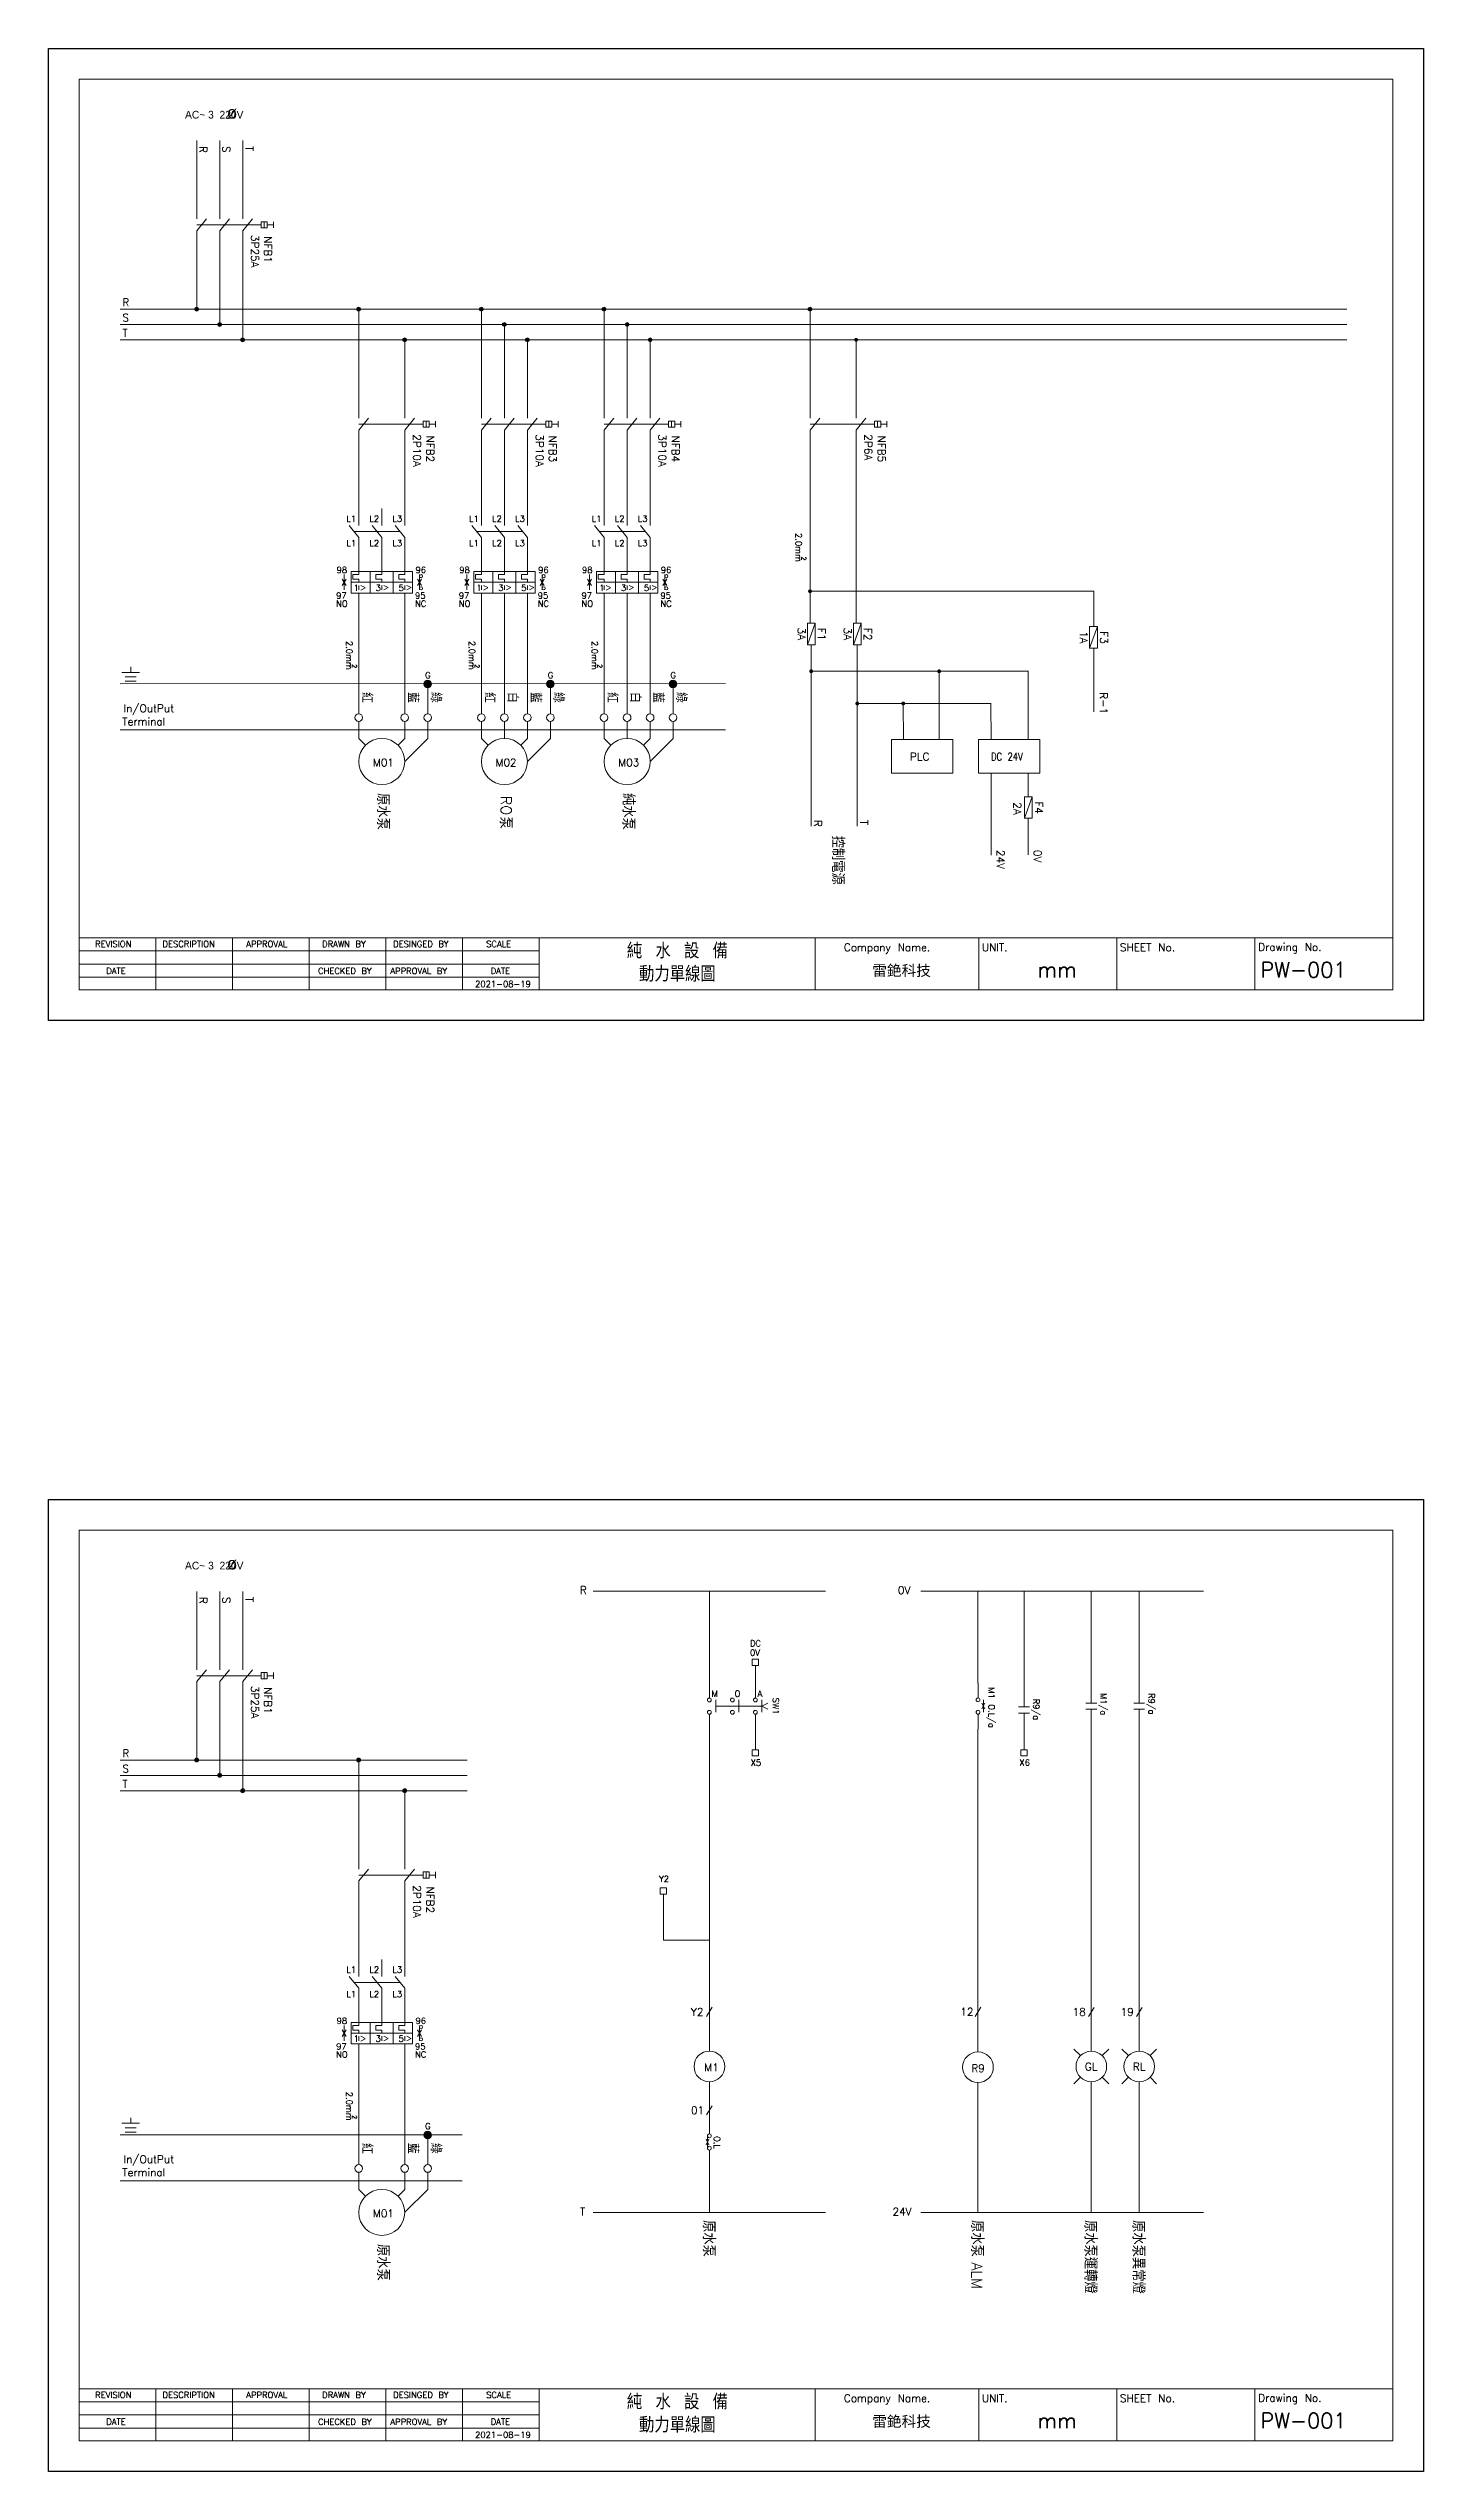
# Model space of a CAD drawing. Header units: millimetres. Extents: x 1497 to 5358, y 966 to 1803.
# Drawn here: x 1497 to 1794, y 966 to 1490 of the extents above; entities that cross this region are included whole.
import ezdxf

# ---------------------------------------------------------------- set-up
doc = ezdxf.new("R2010")
doc.units = ezdxf.units.MM
doc.styles.add('A', font='')
doc.styles.add('rcs', font='txt.shx')
doc.styles.add('ting', font='monotxt.shx', dxfattribs={"height": 800, "bigfont": 'chineset.shx'})
doc.styles.add('型式1', font='')
doc.styles.get('A').set_extended_font_data('全真中圓體')
doc.styles.get('型式1').set_extended_font_data('MingLiU')

msp = doc.modelspace()

# ---------------------------------------------------------------- hatches: boundary and pattern name
at = {"lineweight": 0}
h = msp.add_hatch(color=256, dxfattribs=at)
edge = h.paths.add_edge_path()
edge.add_arc((1529.31, 1433.48), 0.422, 0, 360)
h = msp.add_hatch(color=256, dxfattribs=at)
edge = h.paths.add_edge_path()
edge.add_arc((1534.28, 1430.17), 0.422, 0, 360)
h = msp.add_hatch(color=256, dxfattribs=at)
edge = h.paths.add_edge_path()
edge.add_arc((1564.31, 1433.48), 0.422, 0, 360)
h = msp.add_hatch(color=256, dxfattribs=at)
edge = h.paths.add_edge_path()
edge.add_arc((1590.81, 1433.48), 0.422, 0, 360)
h = msp.add_hatch(color=256, dxfattribs=at)
edge = h.paths.add_edge_path()
edge.add_arc((1590.81, 1433.48), 0.422, 0, 360)
h = msp.add_hatch(color=256, dxfattribs=at)
edge = h.paths.add_edge_path()
edge.add_arc((1595.78, 1430.17), 0.422, 0, 360)
h = msp.add_hatch(color=256, dxfattribs=at)
edge = h.paths.add_edge_path()
edge.add_arc((1617.31, 1433.48), 0.422, 0, 360)
h = msp.add_hatch(color=256, dxfattribs=at)
edge = h.paths.add_edge_path()
edge.add_arc((1622.28, 1430.17), 0.422, 0, 360)
h = msp.add_hatch(color=256, dxfattribs=at)
edge = h.paths.add_edge_path()
edge.add_arc((1661.8, 1433.48), 0.422, 0, 360)
h = msp.add_hatch(color=256, dxfattribs=at)
edge = h.paths.add_edge_path()
edge.add_arc((1539.25, 1426.86), 0.422, 0, 360)
h = msp.add_hatch(color=256, dxfattribs=at)
edge = h.paths.add_edge_path()
edge.add_arc((1574.25, 1426.86), 0.422, 0, 360)
h = msp.add_hatch(color=256, dxfattribs=at)
edge = h.paths.add_edge_path()
edge.add_arc((1600.75, 1426.86), 0.422, 0, 360)
h = msp.add_hatch(color=256, dxfattribs=at)
edge = h.paths.add_edge_path()
edge.add_arc((1627.25, 1426.86), 0.422, 0, 360)
h = msp.add_hatch(color=256, dxfattribs=at)
edge = h.paths.add_edge_path()
edge.add_arc((1671.74, 1426.86), 0.422, 0, 360)
h = msp.add_hatch(color=256, dxfattribs=at)
edge = h.paths.add_edge_path()
edge.add_arc((1661.78, 1372.54), 0.422, 0, 360)
h = msp.add_hatch(color=256, dxfattribs=at)
edge = h.paths.add_edge_path()
edge.add_arc((1662.05, 1355.26), 0.422, 0, 360)
h = msp.add_hatch(color=256, dxfattribs=at)
edge = h.paths.add_edge_path()
edge.add_arc((1689.68, 1355.26), 0.422, 0, 360)
h = msp.add_hatch(color=256, dxfattribs=at)
edge = h.paths.add_edge_path()
edge.add_arc((1579.22, 1352.52), 0.828, 0, 360)
h = msp.add_hatch(color=256, dxfattribs=at)
edge = h.paths.add_edge_path()
edge.add_arc((1605.72, 1352.52), 0.828, 0, 360)
h = msp.add_hatch(color=256, dxfattribs=at)
edge = h.paths.add_edge_path()
edge.add_arc((1632.21, 1352.52), 0.828, 0, 360)
h = msp.add_hatch(color=256, dxfattribs=at)
edge = h.paths.add_edge_path()
edge.add_arc((1671.99, 1348.31), 0.422, 0, 360)
h = msp.add_hatch(color=256, dxfattribs=at)
edge = h.paths.add_edge_path()
edge.add_arc((1681.92, 1348.31), 0.422, 0, 360)
h = msp.add_hatch(color=256, dxfattribs=at)
edge = h.paths.add_edge_path()
edge.add_arc((1529.31, 1120.08), 0.422, 0, 360)
h = msp.add_hatch(color=256, dxfattribs=at)
edge = h.paths.add_edge_path()
edge.add_arc((1564.31, 1120.08), 0.422, 0, 360)
h = msp.add_hatch(color=256, dxfattribs=at)
edge = h.paths.add_edge_path()
edge.add_arc((1534.28, 1116.77), 0.422, 0, 360)
h = msp.add_hatch(color=256, dxfattribs=at)
edge = h.paths.add_edge_path()
edge.add_arc((1539.25, 1113.45), 0.422, 0, 360)
h = msp.add_hatch(color=256, dxfattribs=at)
edge = h.paths.add_edge_path()
edge.add_arc((1574.25, 1113.45), 0.422, 0, 360)
h = msp.add_hatch(color=256, dxfattribs=at)
edge = h.paths.add_edge_path()
edge.add_arc((1579.22, 1039.11), 0.828, 0, 360)

# ---------------------------------------------------------------- linework, layer by layer
for p, q in [((1503.92, 1483.17), (1787.67, 1483.17)), ((1503.92, 1286.42), (1503.92, 1483.17)), ((1787.67, 1483.17), (1787.67, 1286.42)), ((1529.31, 1469.92), (1529.31, 1456.67)), ((1534.28, 1469.92), (1534.28, 1456.67)), ((1539.25, 1469.92), (1539.25, 1456.67)), ((1529.31, 1456.67), (1529.31, 1452.98)), ((1534.28, 1456.67), (1534.28, 1452.98)), ((1539.25, 1456.67), (1539.25, 1452.98)), ((1529.31, 1450.42), (1531.41, 1452.98)), ((1529.31, 1451.7), (1543.22, 1451.7)), ((1529.31, 1450.42), (1529.31, 1446.73)), ((1534.28, 1450.42), (1536.37, 1452.98)), ((1534.28, 1450.42), (1534.28, 1446.73)), ((1539.25, 1450.42), (1541.34, 1452.98)), ((1539.25, 1450.42), (1539.25, 1446.73)), ((1544.55, 1452.36), (1543.22, 1452.36)), ((1543.22, 1452.36), (1543.22, 1451.04)), ((1543.22, 1451.04), (1544.55, 1451.04)), ((1543.88, 1452.36), (1543.88, 1451.04)), ((1544.55, 1452.36), (1544.55, 1451.04)), ((1545.87, 1451.7), (1544.55, 1451.7)), ((1545.87, 1452.36), (1545.87, 1451.04)), ((1529.31, 1446.73), (1529.31, 1433.48)), ((1534.28, 1446.73), (1534.28, 1430.17)), ((1539.25, 1446.73), (1539.25, 1426.86)), ((1777.75, 1433.48), (1512.76, 1433.48)), ((1777.75, 1430.17), (1512.76, 1430.17)), ((1564.31, 1433.48), (1564.31, 1413.61)), ((1590.81, 1433.48), (1590.81, 1413.61)), ((1595.78, 1430.17), (1595.78, 1413.61)), ((1617.31, 1433.48), (1617.31, 1413.61)), ((1622.28, 1430.17), (1622.28, 1413.61)), ((1661.8, 1433.48), (1661.8, 1413.61)), ((1777.75, 1426.86), (1512.76, 1426.86)), ((1574.25, 1426.86), (1574.25, 1413.61)), ((1600.75, 1426.86), (1600.75, 1413.61)), ((1627.25, 1426.86), (1627.25, 1413.61)), ((1671.74, 1426.86), (1671.74, 1409.98)), ((1564.31, 1413.61), (1564.31, 1409.92)), ((1574.25, 1413.61), (1574.25, 1409.92)), ((1590.81, 1413.61), (1590.81, 1409.92)), ((1595.78, 1413.61), (1595.78, 1409.92)), ((1600.75, 1413.61), (1600.75, 1409.92)), ((1617.31, 1413.61), (1617.31, 1409.92)), ((1622.28, 1413.61), (1622.28, 1409.92)), ((1627.25, 1413.61), (1627.25, 1409.92)), ((1661.8, 1413.61), (1661.8, 1409.92)), ((1671.74, 1413.61), (1671.74, 1409.92)), ((1564.31, 1407.36), (1566.41, 1409.92)), ((1564.31, 1408.64), (1578.22, 1408.64)), ((1574.25, 1407.36), (1576.34, 1409.92)), ((1579.55, 1409.3), (1578.22, 1409.3)), ((1578.22, 1409.3), (1578.22, 1407.98)), ((1578.22, 1407.98), (1579.55, 1407.98)), ((1578.89, 1409.3), (1578.89, 1407.98)), ((1579.55, 1409.3), (1579.55, 1407.98)), ((1580.87, 1408.64), (1579.55, 1408.64)), ((1580.87, 1409.3), (1580.87, 1407.98)), ((1590.81, 1407.36), (1592.91, 1409.92)), ((1590.81, 1408.64), (1604.72, 1408.64)), ((1595.78, 1407.36), (1597.87, 1409.92)), ((1600.75, 1407.36), (1602.84, 1409.92)), ((1606.05, 1409.3), (1604.72, 1409.3)), ((1604.72, 1409.3), (1604.72, 1407.98)), ((1604.72, 1407.98), (1606.05, 1407.98)), ((1605.38, 1409.3), (1605.38, 1407.98)), ((1606.05, 1409.3), (1606.05, 1407.98)), ((1607.37, 1408.64), (1606.05, 1408.64)), ((1607.37, 1409.3), (1607.37, 1407.98)), ((1617.31, 1407.36), (1619.4, 1409.92)), ((1617.31, 1408.64), (1631.22, 1408.64)), ((1622.28, 1407.36), (1624.37, 1409.92)), ((1627.25, 1407.36), (1629.34, 1409.92)), ((1632.55, 1409.3), (1631.22, 1409.3)), ((1631.22, 1409.3), (1631.22, 1407.98)), ((1631.22, 1407.98), (1632.55, 1407.98)), ((1631.88, 1409.3), (1631.88, 1407.98)), ((1632.55, 1409.3), (1632.55, 1407.98)), ((1633.87, 1408.64), (1632.55, 1408.64)), ((1633.87, 1409.3), (1633.87, 1407.98)), ((1661.8, 1407.36), (1663.9, 1409.92)), ((1661.8, 1408.64), (1675.71, 1408.64)), ((1671.74, 1407.36), (1673.83, 1409.92)), ((1677.04, 1409.3), (1675.71, 1409.3)), ((1675.71, 1409.3), (1675.71, 1407.98)), ((1675.71, 1407.98), (1677.04, 1407.98)), ((1676.38, 1409.3), (1676.38, 1407.98)), ((1677.04, 1409.3), (1677.04, 1407.98)), ((1678.36, 1408.64), (1677.04, 1408.64)), ((1678.36, 1409.3), (1678.36, 1407.98)), ((1564.31, 1407.36), (1564.31, 1403.67)), ((1564.31, 1403.67), (1564.31, 1390.42)), ((1574.25, 1407.36), (1574.25, 1403.67)), ((1574.25, 1403.67), (1574.25, 1390.42)), ((1590.81, 1407.36), (1590.81, 1403.67)), ((1590.81, 1403.67), (1590.81, 1390.42)), ((1595.78, 1407.36), (1595.78, 1403.67)), ((1595.78, 1390.42), (1595.78, 1403.67)), ((1600.75, 1407.36), (1600.75, 1403.67)), ((1600.75, 1403.67), (1600.75, 1390.42)), ((1617.31, 1407.36), (1617.31, 1403.67)), ((1617.31, 1403.67), (1617.31, 1390.42)), ((1622.28, 1407.36), (1622.28, 1403.67)), ((1622.28, 1390.42), (1622.28, 1403.67)), ((1627.25, 1407.36), (1627.25, 1403.67)), ((1627.25, 1403.67), (1627.25, 1390.42)), ((1661.8, 1407.36), (1661.8, 1386.06)), ((1671.74, 1407.36), (1671.74, 1403.67)), ((1671.74, 1404.4), (1671.74, 1386.05)), ((1564.31, 1390.42), (1564.31, 1386.74)), ((1569.28, 1390.42), (1569.28, 1386.74)), ((1574.25, 1390.42), (1574.25, 1386.74)), ((1590.81, 1390.42), (1590.81, 1386.74)), ((1595.78, 1390.42), (1595.78, 1386.74)), ((1600.75, 1390.42), (1600.75, 1386.74)), ((1617.31, 1390.42), (1617.31, 1386.74)), ((1622.28, 1390.42), (1622.28, 1386.74)), ((1627.25, 1390.42), (1627.25, 1386.74)), ((1564.31, 1384.17), (1562.22, 1386.74)), ((1563.26, 1385.46), (1573.2, 1385.46)), ((1564.31, 1384.17), (1564.31, 1380.49)), ((1569.28, 1384.17), (1567.18, 1386.74)), ((1569.28, 1384.17), (1569.28, 1380.49)), ((1574.25, 1384.17), (1572.15, 1386.74)), ((1574.25, 1384.17), (1574.25, 1380.49)), ((1590.81, 1384.17), (1588.71, 1386.74)), ((1589.76, 1385.46), (1599.7, 1385.46)), ((1590.81, 1384.17), (1590.81, 1380.49)), ((1595.78, 1384.17), (1593.68, 1386.74)), ((1595.78, 1384.17), (1595.78, 1380.49)), ((1600.75, 1384.17), (1598.65, 1386.74)), ((1600.75, 1384.17), (1600.75, 1380.49)), ((1617.31, 1384.17), (1615.21, 1386.74)), ((1616.26, 1385.46), (1626.2, 1385.46)), ((1617.31, 1384.17), (1617.31, 1380.49)), ((1622.28, 1384.17), (1620.18, 1386.74)), ((1622.28, 1384.17), (1622.28, 1380.49)), ((1627.25, 1384.17), (1625.15, 1386.74)), ((1627.25, 1384.17), (1627.25, 1380.49)), ((1661.8, 1365.6), (1661.8, 1386.06)), ((1661.8, 1371.69), (1661.8, 1382.92)), ((1671.74, 1382.92), (1671.74, 1386.05)), ((1671.74, 1365.62), (1671.74, 1384.5)), ((1671.74, 1371.28), (1671.74, 1382.92)), ((1569.28, 1376.8), (1562.66, 1376.8)), ((1562.66, 1376.8), (1562.66, 1372.16)), ((1564.31, 1380.49), (1564.31, 1376.8)), ((1564.31, 1376.8), (1564.31, 1376.14)), ((1566.8, 1376.8), (1566.8, 1372.16)), ((1569.28, 1380.49), (1569.28, 1376.8)), ((1572.59, 1376.8), (1569.28, 1376.8)), ((1569.28, 1376.8), (1569.28, 1376.14)), ((1571.76, 1376.8), (1571.76, 1372.16)), ((1572.59, 1376.8), (1575.9, 1376.8)), ((1574.25, 1380.49), (1574.25, 1376.8)), ((1574.25, 1376.8), (1574.25, 1376.14)), ((1575.9, 1376.8), (1575.9, 1372.16)), ((1595.78, 1376.8), (1589.15, 1376.8)), ((1589.15, 1376.8), (1589.15, 1372.16)), ((1590.81, 1380.49), (1590.81, 1376.8)), ((1590.81, 1376.8), (1590.81, 1376.14)), ((1593.29, 1376.8), (1593.29, 1372.16)), ((1595.78, 1380.49), (1595.78, 1376.8)), ((1599.09, 1376.8), (1595.78, 1376.8)), ((1595.78, 1376.8), (1595.78, 1376.14)), ((1598.26, 1376.8), (1598.26, 1372.16)), ((1599.09, 1376.8), (1602.4, 1376.8)), ((1600.75, 1380.49), (1600.75, 1376.8)), ((1600.75, 1376.8), (1600.75, 1376.14)), ((1602.4, 1376.8), (1602.4, 1372.16)), ((1622.28, 1376.8), (1615.65, 1376.8)), ((1615.65, 1376.8), (1615.65, 1372.16)), ((1617.31, 1380.49), (1617.31, 1376.8)), ((1617.31, 1376.8), (1617.31, 1376.14)), ((1619.79, 1376.8), (1619.79, 1372.16)), ((1622.28, 1380.49), (1622.28, 1376.8)), ((1625.59, 1376.8), (1622.28, 1376.8)), ((1622.28, 1376.8), (1622.28, 1376.14)), ((1624.76, 1376.8), (1624.76, 1372.16)), ((1625.59, 1376.8), (1628.9, 1376.8)), ((1627.25, 1380.49), (1627.25, 1376.8)), ((1627.25, 1376.8), (1627.25, 1376.14)), ((1628.9, 1376.8), (1628.9, 1372.16)), ((1561.56, 1375.19), (1560.7, 1373.78)), ((1560.7, 1375.19), (1561.56, 1373.78)), ((1561.13, 1372.83), (1561.13, 1376.14)), ((1575.9, 1374.48), (1562.66, 1374.48)), ((1569.28, 1372.16), (1562.66, 1372.16)), ((1564.31, 1376.14), (1563.05, 1376.14)), ((1563.05, 1376.14), (1563.05, 1375.14)), ((1563.05, 1375.14), (1564.31, 1375.14)), ((1564.31, 1375.14), (1564.31, 1374.48)), ((1564.31, 1373.82), (1564.31, 1372.83)), ((1564.31, 1372.16), (1564.31, 1368.48)), ((1565.72, 1373.32), (1564.77, 1373.82)), ((1565.72, 1373.28), (1564.77, 1372.79)), ((1569.28, 1376.14), (1568.02, 1376.14)), ((1568.02, 1376.14), (1568.02, 1375.14)), ((1568.02, 1375.14), (1569.28, 1375.14)), ((1569.28, 1375.14), (1569.28, 1374.48)), ((1569.28, 1373.82), (1569.28, 1372.83)), ((1572.59, 1372.16), (1569.28, 1372.16)), ((1570.68, 1373.32), (1569.73, 1373.82)), ((1570.68, 1373.32), (1569.73, 1372.83)), ((1572.59, 1372.16), (1575.9, 1372.16)), ((1574.25, 1376.14), (1572.99, 1376.14)), ((1572.99, 1376.14), (1572.99, 1375.14)), ((1572.99, 1375.14), (1574.25, 1375.14)), ((1574.25, 1375.14), (1574.25, 1374.48)), ((1574.25, 1373.82), (1574.25, 1372.83)), ((1574.25, 1372.16), (1574.25, 1368.48)), ((1575.65, 1373.32), (1574.7, 1373.82)), ((1575.65, 1373.32), (1574.7, 1372.83)), ((1577.86, 1375.19), (1577, 1373.78)), ((1577, 1375.19), (1577.86, 1373.78)), ((1577.43, 1372.83), (1577.43, 1376.14)), ((1588.06, 1375.19), (1587.2, 1373.78)), ((1587.2, 1375.19), (1588.06, 1373.78)), ((1587.63, 1372.83), (1587.63, 1376.14)), ((1602.4, 1374.48), (1589.15, 1374.48)), ((1595.78, 1372.16), (1589.15, 1372.16)), ((1590.81, 1376.14), (1589.55, 1376.14)), ((1589.55, 1376.14), (1589.55, 1375.14)), ((1589.55, 1375.14), (1590.81, 1375.14)), ((1590.81, 1375.14), (1590.81, 1374.48)), ((1590.81, 1373.82), (1590.81, 1372.83)), ((1590.81, 1372.16), (1590.81, 1368.48)), ((1592.21, 1373.32), (1591.26, 1373.82)), ((1592.21, 1373.28), (1591.26, 1372.79)), ((1595.78, 1376.14), (1594.52, 1376.14)), ((1594.52, 1376.14), (1594.52, 1375.14)), ((1594.52, 1375.14), (1595.78, 1375.14)), ((1595.78, 1375.14), (1595.78, 1374.48)), ((1595.78, 1373.82), (1595.78, 1372.83)), ((1599.09, 1372.16), (1595.78, 1372.16)), ((1595.78, 1372.16), (1595.78, 1368.48)), ((1597.18, 1373.32), (1596.23, 1373.82)), ((1597.18, 1373.32), (1596.23, 1372.83)), ((1599.09, 1372.16), (1602.4, 1372.16)), ((1600.75, 1376.14), (1599.49, 1376.14)), ((1599.49, 1376.14), (1599.49, 1375.14)), ((1599.49, 1375.14), (1600.75, 1375.14)), ((1600.75, 1375.14), (1600.75, 1374.48)), ((1600.75, 1373.82), (1600.75, 1372.83)), ((1600.75, 1372.16), (1600.75, 1368.48)), ((1602.15, 1373.32), (1601.2, 1373.82)), ((1602.15, 1373.32), (1601.2, 1372.83)), ((1604.36, 1375.19), (1603.49, 1373.78)), ((1603.49, 1375.19), (1604.36, 1373.78)), ((1603.93, 1372.83), (1603.93, 1376.14)), ((1614.56, 1375.19), (1613.7, 1373.78)), ((1613.7, 1375.19), (1614.56, 1373.78)), ((1614.13, 1372.83), (1614.13, 1376.14)), ((1628.9, 1374.48), (1615.65, 1374.48)), ((1622.28, 1372.16), (1615.65, 1372.16)), ((1617.31, 1376.14), (1616.05, 1376.14)), ((1616.05, 1376.14), (1616.05, 1375.14)), ((1616.05, 1375.14), (1617.31, 1375.14)), ((1617.31, 1375.14), (1617.31, 1374.48)), ((1617.31, 1373.82), (1617.31, 1372.83)), ((1617.31, 1372.16), (1617.31, 1368.48)), ((1618.71, 1373.32), (1617.76, 1373.82)), ((1618.71, 1373.28), (1617.76, 1372.79)), ((1622.28, 1376.14), (1621.02, 1376.14)), ((1621.02, 1376.14), (1621.02, 1375.14)), ((1621.02, 1375.14), (1622.28, 1375.14)), ((1622.28, 1375.14), (1622.28, 1374.48)), ((1622.28, 1373.82), (1622.28, 1372.83)), ((1625.59, 1372.16), (1622.28, 1372.16)), ((1622.28, 1372.16), (1622.28, 1368.48)), ((1623.68, 1373.32), (1622.73, 1373.82)), ((1623.68, 1373.32), (1622.73, 1372.83)), ((1625.59, 1372.16), (1628.9, 1372.16)), ((1627.25, 1376.14), (1625.99, 1376.14)), ((1625.99, 1376.14), (1625.99, 1375.14)), ((1625.99, 1375.14), (1627.25, 1375.14)), ((1627.25, 1375.14), (1627.25, 1374.48)), ((1627.25, 1373.82), (1627.25, 1372.83)), ((1627.25, 1372.16), (1627.25, 1368.48)), ((1628.65, 1373.32), (1627.7, 1373.82)), ((1628.65, 1373.32), (1627.7, 1372.83)), ((1630.86, 1375.19), (1629.99, 1373.78)), ((1629.99, 1375.19), (1630.86, 1373.78)), ((1630.43, 1372.83), (1630.43, 1376.14)), ((1723.08, 1372.54), (1661.8, 1372.54)), ((1723.08, 1372.54), (1723.08, 1364.9)), ((1564.31, 1368.48), (1564.31, 1346.08)), ((1574.25, 1368.48), (1574.25, 1346.08)), ((1590.81, 1368.48), (1590.81, 1346.08)), ((1595.78, 1346.08), (1595.78, 1368.48)), ((1600.75, 1368.48), (1600.75, 1346.08)), ((1617.31, 1368.48), (1617.31, 1346.08)), ((1622.28, 1346.08), (1622.28, 1368.48)), ((1627.25, 1368.48), (1627.25, 1346.08)), ((1661.22, 1365.64), (1662.88, 1365.64)), ((1661.22, 1365.64), (1661.22, 1361)), ((1662.88, 1365.64), (1661.22, 1361)), ((1661.22, 1361), (1662.88, 1361)), ((1662.05, 1361.01), (1662.05, 1351.37)), ((1662.88, 1365.64), (1662.88, 1361)), ((1671.16, 1365.64), (1672.82, 1365.64)), ((1671.16, 1365.64), (1671.16, 1361)), ((1672.82, 1365.64), (1671.16, 1361)), ((1671.16, 1361), (1672.82, 1361)), ((1671.99, 1360.94), (1671.99, 1351.37)), ((1672.82, 1365.64), (1672.82, 1361)), ((1722.18, 1364.9), (1723.84, 1364.9)), ((1722.18, 1364.9), (1722.18, 1360.26)), ((1723.84, 1364.9), (1722.18, 1360.26)), ((1723.84, 1364.9), (1723.84, 1360.26)), ((1515.06, 1355.01), (1515.06, 1356.19)), ((1722.18, 1360.26), (1723.84, 1360.26)), ((1723.08, 1360.22), (1723.08, 1346.47)), ((1643.56, 1352.59), (1512.76, 1352.52)), ((1516.99, 1355.01), (1513.13, 1355.01)), ((1516.24, 1354.06), (1513.88, 1354.06)), ((1516.24, 1353.11), (1513.88, 1353.11)), ((1574.25, 1346.08), (1574.25, 1352.52)), ((1579.22, 1346.08), (1579.22, 1352.52)), ((1600.75, 1346.08), (1600.75, 1352.52)), ((1605.72, 1346.08), (1605.72, 1352.52)), ((1627.25, 1346.08), (1627.25, 1352.52)), ((1632.21, 1346.08), (1632.21, 1352.52)), ((1662.05, 1355.26), (1708.94, 1355.26)), ((1662.05, 1351.37), (1662.05, 1321.83)), ((1671.99, 1351.37), (1671.99, 1321.83)), ((1689.64, 1355.31), (1689.64, 1340.54)), ((1708.92, 1355.31), (1708.92, 1340.54)), ((1671.99, 1348.29), (1700.88, 1348.3)), ((1681.9, 1348.3), (1681.94, 1340.5)), ((1700.87, 1348.3), (1700.9, 1340.5)), ((1643.56, 1342.58), (1512.76, 1342.58)), ((1564.31, 1344.43), (1564.31, 1340.74)), ((1564.31, 1340.74), (1565.77, 1339.29)), ((1574.25, 1340.74), (1572.79, 1339.29)), ((1574.25, 1344.43), (1574.25, 1340.74)), ((1579.22, 1340.74), (1574.25, 1335.78)), ((1579.22, 1344.43), (1579.22, 1340.74)), ((1590.81, 1344.43), (1590.81, 1340.74)), ((1590.81, 1340.74), (1592.27, 1339.29)), ((1595.78, 1344.43), (1595.78, 1340.74)), ((1600.75, 1340.74), (1599.29, 1339.29)), ((1600.75, 1344.43), (1600.75, 1340.74)), ((1605.72, 1340.74), (1600.75, 1335.78)), ((1605.72, 1344.43), (1605.72, 1340.74)), ((1617.31, 1344.43), (1617.31, 1340.74)), ((1617.31, 1340.74), (1618.77, 1339.29)), ((1622.28, 1344.43), (1622.28, 1340.74)), ((1627.25, 1340.74), (1625.79, 1339.29)), ((1627.25, 1344.43), (1627.25, 1340.74)), ((1632.21, 1340.74), (1627.25, 1335.78)), ((1632.21, 1344.43), (1632.21, 1340.74)), ((1679.37, 1340.54), (1692.62, 1340.54)), ((1679.37, 1340.54), (1679.37, 1333.25)), ((1692.62, 1340.54), (1692.62, 1333.25)), ((1698.19, 1340.54), (1711.44, 1340.54)), ((1698.19, 1340.54), (1698.19, 1333.25)), ((1711.44, 1340.54), (1711.44, 1333.25)), ((1679.37, 1333.25), (1692.62, 1333.25)), ((1698.19, 1333.25), (1711.44, 1333.25)), ((1700.91, 1333.13), (1700.91, 1319.83)), ((1708.92, 1333.27), (1708.92, 1328.15)), ((1708.09, 1328.15), (1709.75, 1328.15)), ((1708.09, 1328.15), (1708.09, 1323.51)), ((1709.75, 1328.15), (1708.09, 1323.51)), ((1709.75, 1328.15), (1709.75, 1323.51)), ((1700.91, 1319.83), (1700.91, 1315.56)), ((1708.09, 1323.51), (1709.75, 1323.51)), ((1708.92, 1323.51), (1708.92, 1319.83)), ((1708.92, 1319.83), (1708.92, 1315.59)), ((1503.92, 1297.68), (1787.67, 1297.68)), ((1503.92, 1294.85), (1603.29, 1294.85)), ((1520.48, 1286.42), (1520.48, 1297.68)), ((1537.04, 1286.36), (1537.04, 1297.62)), ((1553.6, 1286.36), (1553.6, 1297.62)), ((1570.16, 1286.36), (1570.16, 1297.62)), ((1586.73, 1286.36), (1586.73, 1297.62)), ((1603.29, 1286.42), (1603.29, 1297.62)), ((1662.91, 1286.42), (1662.91, 1297.62)), ((1698.24, 1286.42), (1698.24, 1297.62)), ((1728.05, 1286.42), (1728.05, 1297.62)), ((1757.86, 1286.42), (1757.86, 1297.62)), ((1503.92, 1292.02), (1603.29, 1292.02)), ((1503.92, 1289.19), (1603.29, 1289.19)), ((1787.67, 1286.42), (1503.92, 1286.42)), ((1503.92, 1169.76), (1787.67, 1169.76)), ((1503.92, 973.01), (1503.92, 1169.76)), ((1787.67, 1169.76), (1787.67, 973.01)), ((1529.31, 1156.51), (1529.31, 1143.26)), ((1534.28, 1156.51), (1534.28, 1143.26)), ((1539.25, 1156.51), (1539.25, 1143.26)), ((1614.94, 1156.57), (1665.14, 1156.57)), ((1640.04, 1156.57), (1640.04, 1135.37)), ((1685.72, 1156.57), (1746.75, 1156.57)), ((1698.06, 1156.57, 0), (1698.06, 1136.7, 0)), ((1708, 1156.57), (1708, 1131.54, 0)), ((1722.54, 1156.57, 0), (1722.54, 1136.7, 0)), ((1732.9, 1156.57, 0), (1732.9, 1136.7, 0)), ((1529.31, 1143.26), (1529.31, 1139.58)), ((1534.28, 1143.26), (1534.28, 1139.58)), ((1539.25, 1143.26), (1539.25, 1139.58)), ((1649.32, 1141.84), (1650.64, 1141.84)), ((1649.32, 1140.51), (1649.32, 1141.84)), ((1650.64, 1141.84), (1650.64, 1140.51)), ((1529.31, 1137.01), (1531.41, 1139.58)), ((1529.31, 1138.29), (1543.22, 1138.29)), ((1529.31, 1137.01), (1529.31, 1133.33)), ((1534.28, 1137.01), (1536.37, 1139.58)), ((1534.28, 1137.01), (1534.28, 1133.33)), ((1539.25, 1137.01), (1541.34, 1139.58)), ((1539.25, 1137.01), (1539.25, 1133.33)), ((1544.55, 1138.96), (1543.22, 1138.96)), ((1543.22, 1138.96), (1543.22, 1137.63)), ((1543.22, 1137.63), (1544.55, 1137.63)), ((1543.88, 1138.96), (1543.88, 1137.63)), ((1544.55, 1138.96), (1544.55, 1137.63)), ((1545.87, 1138.29), (1544.55, 1138.29)), ((1545.87, 1138.96), (1545.87, 1137.63)), ((1640.04, 1136.7), (1640.04, 1133.48)), ((1650.64, 1140.51), (1649.32, 1140.51)), ((1649.98, 1140.51), (1649.98, 1133.48)), ((1698.07, 1136.7, 0), (1698.07, 1133.48, 0)), ((1722.54, 1136.7, 0), (1722.54, 1132.39, 0)), ((1732.9, 1136.7, 0), (1732.9, 1132.39, 0)), ((1529.31, 1133.33), (1529.31, 1120.08)), ((1534.28, 1133.33), (1534.28, 1116.77)), ((1539.25, 1133.33), (1539.25, 1113.45)), ((1641.45, 1130.39), (1641.45, 1133.06)), ((1641.45, 1131.73), (1651.39, 1131.73)), ((1646.42, 1130.39), (1646.42, 1133.06)), ((1651.39, 1130.39), (1651.39, 1133.06)), ((1651.39, 1131.73), (1652.67, 1132.39)), ((1651.39, 1131.73), (1652.67, 1131.07)), ((1699.52, 1131.13, 0), (1698.91, 1132.34, 0)), ((1698.91, 1131.13, 0), (1699.52, 1132.34, 0)), ((1699.22, 1130.4, 0), (1699.22, 1133.07, 0)), ((1706.84, 1131.54, 0), (1709.16, 1131.54, 0)), ((1721.38, 1132.39, 0), (1723.7, 1132.39, 0)), ((1721.38, 1131.07, 0), (1723.7, 1131.07, 0)), ((1722.54, 1131.07, 0), (1722.54, 1126.76, 0)), ((1731.75, 1132.39, 0), (1734.06, 1132.39, 0)), ((1731.75, 1131.07, 0), (1734.06, 1131.07, 0)), ((1732.9, 1131.07, 0), (1732.9, 1126.76, 0)), ((1640.04, 1129.98), (1640.04, 1126.76)), ((1640.04, 1126.76), (1640.04, 1057.2)), ((1649.98, 1129.98), (1649.98, 1122.28)), ((1698.06, 1126.76, 0), (1698.06, 1057.03, 0)), ((1698.07, 1129.98, 0), (1698.07, 1126.76, 0)), ((1706.84, 1130.22, 0), (1709.16, 1130.22, 0)), ((1708, 1130.22, 0), (1708, 1122.31, 0)), ((1722.54, 1126.76, 0), (1722.54, 1057.2, 0)), ((1732.9, 1126.76, 0), (1732.9, 1057.2, 0)), ((1649.32, 1122.28), (1650.64, 1122.28)), ((1649.32, 1120.96), (1649.32, 1122.28)), ((1650.64, 1120.96), (1649.32, 1120.96)), ((1650.64, 1122.28), (1650.64, 1120.96)), ((1707.34, 1122.31, 0), (1708.66, 1122.31, 0)), ((1707.34, 1120.99, 0), (1707.34, 1122.31, 0)), ((1707.34, 1120.99, 0), (1708.66, 1120.99, 0)), ((1708.66, 1122.31, 0), (1708.66, 1120.99, 0)), ((1587.71, 1120.08), (1512.76, 1120.08)), ((1587.71, 1116.77), (1512.76, 1116.77)), ((1564.31, 1120.08), (1564.31, 1100.2)), ((1587.71, 1113.45), (1512.76, 1113.45)), ((1574.25, 1113.45), (1574.25, 1100.2)), ((1564.31, 1100.2), (1564.31, 1096.52)), ((1574.25, 1100.2), (1574.25, 1096.52)), ((1564.31, 1093.95), (1566.41, 1096.52)), ((1564.31, 1095.24), (1578.22, 1095.24)), ((1564.31, 1093.95), (1564.31, 1090.27)), ((1574.25, 1093.95), (1576.34, 1096.52)), ((1574.25, 1093.95), (1574.25, 1090.27)), ((1579.55, 1095.9), (1578.22, 1095.9)), ((1578.22, 1095.9), (1578.22, 1094.57)), ((1578.22, 1094.57), (1579.55, 1094.57)), ((1578.89, 1095.9), (1578.89, 1094.57)), ((1579.55, 1095.9), (1579.55, 1094.57)), ((1580.87, 1095.24), (1579.55, 1095.24)), ((1580.87, 1095.9), (1580.87, 1094.57)), ((1564.31, 1090.27), (1564.31, 1077.02)), ((1574.25, 1090.27), (1574.25, 1077.02)), ((1629.44, 1092.44, 0), (1630.77, 1092.44, 0)), ((1629.44, 1091.11, 0), (1629.44, 1092.44, 0)), ((1630.77, 1091.11, 0), (1629.44, 1091.11, 0)), ((1630.1, 1091.11, 0), (1630.1, 1081.18, 0)), ((1630.77, 1092.44, 0), (1630.77, 1091.11, 0)), ((1640.04, 1081.18, 0), (1630.1, 1081.18, 0)), ((1564.31, 1070.77), (1562.22, 1073.33)), ((1564.31, 1077.02), (1564.31, 1073.33)), ((1569.28, 1070.77), (1567.18, 1073.33)), ((1569.28, 1077.02), (1569.28, 1073.33)), ((1574.25, 1070.77), (1572.15, 1073.33)), ((1574.25, 1077.02), (1574.25, 1073.33)), ((1563.26, 1072.05), (1573.2, 1072.05)), ((1564.31, 1070.77), (1564.31, 1067.08)), ((1569.28, 1070.77), (1569.28, 1067.08)), ((1574.25, 1070.77), (1574.25, 1067.08)), ((1561.13, 1059.42), (1561.13, 1062.73)), ((1569.28, 1063.39), (1562.66, 1063.39)), ((1562.66, 1063.39), (1562.66, 1058.76)), ((1564.31, 1062.73), (1563.05, 1062.73)), ((1563.05, 1062.73), (1563.05, 1061.74)), ((1564.31, 1067.08), (1564.31, 1063.39)), ((1564.31, 1063.39), (1564.31, 1062.73)), ((1566.8, 1063.39), (1566.8, 1058.76)), ((1569.28, 1062.73), (1568.02, 1062.73)), ((1568.02, 1062.73), (1568.02, 1061.74)), ((1569.28, 1067.08), (1569.28, 1063.39)), ((1572.59, 1063.39), (1569.28, 1063.39)), ((1569.28, 1063.39), (1569.28, 1062.73)), ((1571.76, 1063.39), (1571.76, 1058.76)), ((1572.59, 1063.39), (1575.9, 1063.39)), ((1574.25, 1062.73), (1572.99, 1062.73)), ((1572.99, 1062.73), (1572.99, 1061.74)), ((1574.25, 1067.08), (1574.25, 1063.39)), ((1574.25, 1063.39), (1574.25, 1062.73)), ((1575.9, 1063.39), (1575.9, 1058.76)), ((1577.43, 1059.42), (1577.43, 1062.73)), ((1639.42, 1064.7), (1640.66, 1066.66)), ((1697.44, 1064.7, 0), (1698.68, 1066.66, 0)), ((1721.92, 1064.7, 0), (1723.16, 1066.65, 0)), ((1732.28, 1064.7, 0), (1733.53, 1066.65, 0)), ((1561.56, 1061.78), (1560.7, 1060.37)), ((1560.7, 1061.78), (1561.56, 1060.37)), ((1575.9, 1061.08), (1562.66, 1061.08)), ((1569.28, 1058.76), (1562.66, 1058.76)), ((1563.05, 1061.74), (1564.31, 1061.74)), ((1564.31, 1061.74), (1564.31, 1061.08)), ((1564.31, 1060.41), (1564.31, 1059.42)), ((1564.31, 1058.76), (1564.31, 1055.07)), ((1565.72, 1059.92), (1564.77, 1060.41)), ((1565.72, 1059.88), (1564.77, 1059.38)), ((1568.02, 1061.74), (1569.28, 1061.74)), ((1569.28, 1061.74), (1569.28, 1061.08)), ((1569.28, 1060.41), (1569.28, 1059.42)), ((1572.59, 1058.76), (1569.28, 1058.76)), ((1570.68, 1059.92), (1569.73, 1060.41)), ((1570.68, 1059.92), (1569.73, 1059.42)), ((1572.59, 1058.76), (1575.9, 1058.76)), ((1572.99, 1061.74), (1574.25, 1061.74)), ((1574.25, 1061.74), (1574.25, 1061.08)), ((1574.25, 1060.41), (1574.25, 1059.42)), ((1574.25, 1058.76), (1574.25, 1055.07)), ((1575.65, 1059.92), (1574.7, 1060.41)), ((1575.65, 1059.92), (1574.7, 1059.42)), ((1577.86, 1061.78), (1577, 1060.37)), ((1577, 1061.78), (1577.86, 1060.37)), ((1718.79, 1057.63, 0), (1720.2, 1056.23, 0)), ((1726.29, 1057.63, 0), (1724.88, 1056.23, 0)), ((1729.16, 1057.63, 0), (1730.56, 1056.23, 0)), ((1736.65, 1057.63, 0), (1735.25, 1056.23, 0)), ((1564.31, 1055.07), (1564.31, 1032.68)), ((1574.25, 1055.07), (1574.25, 1032.68)), ((1640.04, 1050.58), (1640.04, 1039.31)), ((1698.06, 1050.41, 0), (1698.06, 1022.5, 0)), ((1720.2, 1051.54, 0), (1718.79, 1050.14, 0)), ((1722.54, 1050.57, 0), (1722.54, 1022.32, 0)), ((1724.88, 1051.54, 0), (1726.29, 1050.14, 0)), ((1730.56, 1051.54, 0), (1729.16, 1050.14, 0)), ((1732.9, 1050.57, 0), (1732.9, 1022.32, 0)), ((1735.25, 1051.54, 0), (1736.65, 1050.14, 0)), ((1516.99, 1041.61), (1513.13, 1041.61)), ((1515.06, 1041.61), (1515.06, 1042.79)), ((1639.42, 1043.42), (1640.66, 1045.38)), ((1586.66, 1039.15), (1512.76, 1039.11)), ((1516.24, 1040.65), (1513.88, 1040.65)), ((1516.24, 1039.7), (1513.88, 1039.7)), ((1574.25, 1032.68), (1574.25, 1039.11)), ((1579.22, 1032.68), (1579.22, 1039.11)), ((1639.93, 1036.96), (1639.32, 1038.17)), ((1639.32, 1036.96), (1639.93, 1038.17)), ((1639.63, 1036.23), (1639.63, 1038.9)), ((1640.04, 1035.81), (1640.04, 1022.49, 0)), ((1586.66, 1029.18), (1512.76, 1029.18)), ((1564.31, 1031.02), (1564.31, 1027.33)), ((1564.31, 1027.33), (1565.77, 1025.88)), ((1574.25, 1027.33), (1572.79, 1025.88)), ((1574.25, 1031.02), (1574.25, 1027.33)), ((1579.22, 1027.33), (1574.25, 1022.38)), ((1579.22, 1031.02), (1579.22, 1027.33)), ((1614.94, 1022.32), (1665.14, 1022.32)), ((1685.72, 1022.32), (1746.75, 1022.32)), ((1503.92, 984.27), (1787.67, 984.27)), ((1520.48, 973.01), (1520.48, 984.27)), ((1537.04, 972.95), (1537.04, 984.22)), ((1553.6, 972.95), (1553.6, 984.22)), ((1570.16, 972.95), (1570.16, 984.22)), ((1586.73, 972.95), (1586.73, 984.22)), ((1603.29, 973.01), (1603.29, 984.22)), ((1662.91, 973.01), (1662.91, 984.22)), ((1698.24, 973.01), (1698.24, 984.22)), ((1728.05, 973.01), (1728.05, 984.22)), ((1757.86, 973.01), (1757.86, 984.22)), ((1503.92, 981.44), (1603.29, 981.44)), ((1503.92, 978.61), (1603.29, 978.61)), ((1503.92, 975.78), (1603.29, 975.78)), ((1787.67, 973.01), (1503.92, 973.01))]:
    msp.add_line(p, q, dxfattribs=at)
for points in [[(1794.29, 1279.79), (1497.29, 1279.79), (1497.29, 1489.79), (1794.29, 1489.79)], [(1794.29, 966.39), (1497.29, 966.39), (1497.29, 1176.39), (1794.29, 1176.39)]]:
    msp.add_lwpolyline(points, close=True)
for centre, radius in [((1529.31, 1433.48), 0.422), ((1534.28, 1430.17), 0.422), ((1564.31, 1433.48), 0.422), ((1590.81, 1433.48), 0.422), ((1590.81, 1433.48), 0.422), ((1595.78, 1430.17), 0.422), ((1617.31, 1433.48), 0.422), ((1622.28, 1430.17), 0.422), ((1661.8, 1433.48), 0.422), ((1539.25, 1426.86), 0.422), ((1574.25, 1426.86), 0.422), ((1600.75, 1426.86), 0.422), ((1627.25, 1426.86), 0.422), ((1577.76, 1375.81), 0.331), ((1577.76, 1373.16), 0.331), ((1604.26, 1375.81), 0.331), ((1604.26, 1373.16), 0.331), ((1630.76, 1375.81), 0.331), ((1630.76, 1373.16), 0.331), ((1579.22, 1352.52), 0.828), ((1605.72, 1352.52), 0.828), ((1632.21, 1352.52), 0.828), ((1564.31, 1345.25), 0.828), ((1574.25, 1345.25), 0.828), ((1579.22, 1345.25), 0.828), ((1590.81, 1345.25), 0.828), ((1595.78, 1345.25), 0.828), ((1600.75, 1345.25), 0.828), ((1605.72, 1345.25), 0.828), ((1617.31, 1345.25), 0.828), ((1622.28, 1345.25), 0.828), ((1627.25, 1345.25), 0.828), ((1632.21, 1345.25), 0.828), ((1569.28, 1335.77), 4.97), ((1595.78, 1335.77), 4.97), ((1622.28, 1335.77), 4.97), ((1640.04, 1133.06), 0.416), ((1640.04, 1130.39), 0.416), ((1645.01, 1133.06), 0.416), ((1645.01, 1130.39), 0.416), ((1649.98, 1133.06), 0.416), ((1649.98, 1130.39), 0.416), ((1698.07, 1133.07, 0), 0.416), ((1698.07, 1130.4, 0), 0.416), ((1529.31, 1120.08), 0.422), ((1564.31, 1120.08), 0.422), ((1534.28, 1116.77), 0.422), ((1539.25, 1113.45), 0.422), ((1574.25, 1113.45), 0.422), ((1577.76, 1062.4), 0.331), ((1577.76, 1059.75), 0.331), ((1640.04, 1053.89), 3.31), ((1698.06, 1053.72, 0), 3.31), ((1722.54, 1053.88, 0), 3.31), ((1732.9, 1053.88, 0), 3.31), ((1579.22, 1039.11), 0.828), ((1640.04, 1038.9), 0.416), ((1640.04, 1036.23), 0.416), ((1564.31, 1031.85), 0.828), ((1574.25, 1031.85), 0.828), ((1579.22, 1031.85), 0.828), ((1569.28, 1022.36), 4.97)]:
    msp.add_circle(centre, radius, dxfattribs=at)

# ---------------------------------------------------------------- texts
for s, height, style, p in [('AC~ 3  220V', 1.6562, 'A', (1526.79, 1474.66)), ('ø', 2.65, 'A', (1535.84, 1474.66)), ('R', 1.66, 'rcs', (1513.26, 1434.11)), ('T', 1.66, 'rcs', (1513.26, 1427.48)), ('S', 1.66, 'rcs', (1513.26, 1430.8)), ('L1', 1.325, 'rcs', (1561.64, 1387.54)), ('L2', 1.325, 'rcs', (1566.61, 1387.54)), ('L3', 1.325, 'rcs', (1571.58, 1387.54)), ('L1', 1.325, 'rcs', (1588.14, 1387.54)), ('L2', 1.325, 'rcs', (1593.11, 1387.54)), ('L3', 1.325, 'rcs', (1598.08, 1387.54)), ('L1', 1.325, 'rcs', (1614.64, 1387.54)), ('L2', 1.325, 'rcs', (1619.61, 1387.54)), ('L3', 1.325, 'rcs', (1624.58, 1387.54)), ('L1', 1.325, 'rcs', (1561.64, 1382.26)), ('L2', 1.325, 'rcs', (1566.61, 1382.26)), ('L3', 1.325, 'rcs', (1571.58, 1382.26)), ('L1', 1.325, 'rcs', (1588.14, 1382.26)), ('L2', 1.325, 'rcs', (1593.11, 1382.26)), ('L3', 1.325, 'rcs', (1598.08, 1382.26)), ('L1', 1.325, 'rcs', (1614.64, 1382.26)), ('L2', 1.325, 'rcs', (1619.61, 1382.26)), ('L3', 1.325, 'rcs', (1624.58, 1382.26)), ('98', 1.325, 'rcs', (1559.53, 1376.49)), ('96', 1.325, 'rcs', (1576.57, 1376.49)), ('98', 1.325, 'rcs', (1586.03, 1376.49)), ('96', 1.325, 'rcs', (1603.07, 1376.49)), ('98', 1.325, 'rcs', (1612.53, 1376.49)), ('96', 1.325, 'rcs', (1629.56, 1376.49)), ('97', 1.325, 'rcs', (1559.43, 1370.95)), ('1', 1.32, 'rcs', (1563.23, 1372.62)), ('3', 1.32, 'rcs', (1567.94, 1372.62)), ('5', 1.32, 'rcs', (1572.91, 1372.62)), ('95', 1.325, 'rcs', (1576.47, 1370.95)), ('97', 1.325, 'rcs', (1585.93, 1370.95)), ('1', 1.32, 'rcs', (1589.73, 1372.62)), ('3', 1.32, 'rcs', (1594.44, 1372.62)), ('5', 1.32, 'rcs', (1599.41, 1372.62)), ('95', 1.325, 'rcs', (1602.97, 1370.95)), ('97', 1.325, 'rcs', (1612.43, 1370.95)), ('1', 1.32, 'rcs', (1616.23, 1372.62)), ('3', 1.32, 'rcs', (1620.94, 1372.62)), ('5', 1.32, 'rcs', (1625.9, 1372.62)), ('95', 1.325, 'rcs', (1629.47, 1370.95)), ('NO', 1.325, 'rcs', (1559.43, 1369.21)), ('NC', 1.325, 'rcs', (1576.47, 1369.21)), ('NO', 1.325, 'rcs', (1585.93, 1369.21)), ('NC', 1.325, 'rcs', (1602.97, 1369.21)), ('NO', 1.325, 'rcs', (1612.43, 1369.21)), ('NC', 1.325, 'rcs', (1629.47, 1369.21)), ('G', 1.32, 'rcs', (1578.65, 1353.74)), ('G', 1.32, 'rcs', (1605.15, 1353.74)), ('G', 1.32, 'rcs', (1631.64, 1353.74)), ('Terminal', 1.656, 'rcs', (1513.22, 1343.57)), ('In/OutPut', 1.656, 'rcs', (1513.49, 1346.42)), ('M01', 1.656, 'rcs', (1567.36, 1334.72)), ('M02', 1.656, 'rcs', (1593.86, 1334.72)), ('M03', 1.656, 'rcs', (1620.36, 1334.72)), ('PLC', 1.656, 'rcs', (1683.37, 1336)), ('REVISION', 1.325, 'rcs', (1507.37, 1295.69)), ('DESCRIPTION', 1.3249, 'rcs', (1521.92, 1295.69)), ('APPROVAL', 1.325, 'rcs', (1540.02, 1295.69)), ('DRAWN BY', 1.325, 'rcs', (1556.4, 1295.69)), ('DESINGED BY', 1.3249, 'rcs', (1571.74, 1295.69)), ('SCALE', 1.325, 'rcs', (1591.84, 1295.69)), ('純 水 設 備', 3.312, 'ting', (1622.21, 1293.21)), ('Company Name.', 1.6562, 'rcs', (1669.09, 1294.81)), ('UNIT.', 1.656, 'rcs', (1698.9, 1294.81)), ('SHEET No.', 1.656, 'rcs', (1728.71, 1294.81)), ('Drawing No.', 1.6562, 'rcs', (1758.58, 1294.86)), ('DATE', 1.325, 'rcs', (1509.78, 1289.89)), ('CHECKED BY', 1.325, 'rcs', (1555.53, 1289.87)), ('APPROVAL BY', 1.3249, 'rcs', (1571.14, 1289.87)), ('2021-08-19', 1.325, 'rcs', (1589.44, 1287.06)), ('DATE', 1.325, 'rcs', (1592.8, 1289.89)), ('動力單線圖', 3.312, 'ting', (1624.85, 1288.22)), ('雷銫科技', 2.319, '型式1', (1675.23, 1289.46)), ('mm', 3.312, 'rcs', (1710.89, 1289.12)), ('PW-001', 3.312, 'rcs', (1759.06, 1289.12)), ('AC~ 3  220V', 1.6562, 'A', (1526.79, 1161.25)), ('ø', 2.65, 'A', (1535.84, 1161.25)), ('R', 1.66, 'rcs', (1612.1, 1155.94)), ('0V', 1.656, 'rcs', (1680.78, 1155.94)), ('0V', 1.325, 'rcs', (1648.81, 1142.61)), ('DC', 1.325, 'rcs', (1648.81, 1144.63)), ('M', 1.32, 'rcs', (1640.52, 1133.75)), ('O', 1.32, 'rcs', (1645.48, 1133.75)), ('A', 1.32, 'rcs', (1650.45, 1133.75)), ('R', 1.66, 'rcs', (1513.26, 1120.7)), ('X5', 1.325, 'rcs', (1648.95, 1118.84)), ('X6', 1.325, 'rcs', (1707.02, 1118.87, 0)), ('T', 1.66, 'rcs', (1513.26, 1114.08)), ('S', 1.66, 'rcs', (1513.26, 1117.39)), ('Y2', 1.325, 'rcs', (1629.17, 1093.75, 0)), ('L1', 1.325, 'rcs', (1561.64, 1074.13)), ('L2', 1.325, 'rcs', (1566.61, 1074.13)), ('L3', 1.325, 'rcs', (1571.58, 1074.13)), ('L1', 1.325, 'rcs', (1561.64, 1068.85)), ('L2', 1.325, 'rcs', (1566.61, 1068.85)), ('L3', 1.325, 'rcs', (1571.58, 1068.85)), ('98', 1.325, 'rcs', (1559.53, 1063.09)), ('96', 1.325, 'rcs', (1576.57, 1063.09)), ('Y2', 1.656, 'rcs', (1636.04, 1064.85)), ('12', 1.656, 'rcs', (1694.23, 1064.86, 0)), ('18', 1.656, 'rcs', (1718.48, 1064.85, 0)), ('19', 1.656, 'rcs', (1728.85, 1064.85, 0)), ('97', 1.325, 'rcs', (1559.43, 1057.54)), ('1', 1.32, 'rcs', (1563.23, 1059.22)), ('3', 1.32, 'rcs', (1567.94, 1059.22)), ('5', 1.32, 'rcs', (1572.91, 1059.22)), ('95', 1.325, 'rcs', (1576.47, 1057.54)), ('NO', 1.325, 'rcs', (1559.43, 1055.81)), ('NC', 1.325, 'rcs', (1576.47, 1055.81)), ('M1', 1.656, 'rcs', (1638.94, 1052.84)), ('R9', 1.656, 'rcs', (1696.64, 1052.67, 0)), ('GL', 1.656, 'rcs', (1721.17, 1053.04, 0)), ('RL', 1.656, 'rcs', (1731.54, 1053.04, 0)), ('G', 1.32, 'rcs', (1578.65, 1040.33)), ('01', 1.656, 'rcs', (1636.08, 1043.58)), ('Terminal', 1.656, 'rcs', (1513.22, 1030.17)), ('In/OutPut', 1.656, 'rcs', (1513.49, 1033.01)), ('M01', 1.656, 'rcs', (1567.36, 1021.31)), ('T', 1.66, 'rcs', (1612.1, 1021.69)), ('24V', 1.656, 'rcs', (1679.6, 1021.69)), ('REVISION', 1.325, 'rcs', (1507.37, 982.28)), ('DESCRIPTION', 1.3249, 'rcs', (1521.92, 982.28)), ('APPROVAL', 1.325, 'rcs', (1540.02, 982.28)), ('DRAWN BY', 1.325, 'rcs', (1556.4, 982.28)), ('DESINGED BY', 1.3249, 'rcs', (1571.74, 982.28)), ('SCALE', 1.325, 'rcs', (1591.84, 982.28)), ('純 水 設 備', 3.312, 'ting', (1622.21, 979.8)), ('Company Name.', 1.6562, 'rcs', (1669.09, 981.4)), ('UNIT.', 1.656, 'rcs', (1698.9, 981.4)), ('SHEET No.', 1.656, 'rcs', (1728.71, 981.4)), ('Drawing No.', 1.6562, 'rcs', (1758.58, 981.46)), ('PW-001', 3.312, 'rcs', (1759.06, 975.72)), ('DATE', 1.325, 'rcs', (1509.78, 976.49)), ('CHECKED BY', 1.325, 'rcs', (1555.53, 976.46)), ('APPROVAL BY', 1.3249, 'rcs', (1571.14, 976.46)), ('2021-08-19', 1.325, 'rcs', (1589.44, 973.66)), ('DATE', 1.325, 'rcs', (1592.8, 976.49)), ('動力單線圖', 3.312, 'ting', (1624.85, 974.81)), ('雷銫科技', 2.319, '型式1', (1675.23, 976.06)), ('mm', 3.312, 'rcs', (1710.89, 975.72))]:
    msp.add_text(s, height=height, dxfattribs=dict(at, style=style)).set_placement(p)
for s, height, style, p in [('R', 1.66, 'rcs', (1529.93, 1468.72)), ('S', 1.66, 'rcs', (1534.9, 1468.72)), ('T', 1.66, 'rcs', (1539.87, 1468.72)), ('3P25A', 1.656, 'rcs', (1541.06, 1449.5)), ('NFB1', 1.656, 'rcs', (1543.9, 1449.23)), ('2P10A', 1.656, 'rcs', (1576.06, 1406.44)), ('NFB2', 1.656, 'rcs', (1578.91, 1406.17)), ('3P10A', 1.656, 'rcs', (1602.56, 1406.44)), ('NFB3', 1.656, 'rcs', (1605.4, 1406.17)), ('3P10A', 1.656, 'rcs', (1629.06, 1406.44)), ('NFB4', 1.656, 'rcs', (1631.9, 1406.17)), ('2P6A', 1.656, 'rcs', (1673.55, 1406.44)), ('NFB5', 1.656, 'rcs', (1676.4, 1406.17)), ('2.0mm', 1.325, 'rcs', (1658.68, 1385.13)), ('2', 0.994, 'rcs', (1659.96, 1380.03)), ('2.0mm', 1.325, 'rcs', (1561.62, 1361.82)), ('2.0mm', 1.325, 'rcs', (1588.12, 1361.82)), ('2.0mm', 1.325, 'rcs', (1614.62, 1361.82)), ('3A', 1.656, 'rcs', (1659.14, 1364.68)), ('F1', 1.656, 'rcs', (1663.5, 1364.64)), ('3A', 1.656, 'rcs', (1669.08, 1364.68)), ('F2', 1.656, 'rcs', (1673.44, 1364.64)), ('1A', 1.656, 'rcs', (1720.09, 1363.94)), ('F3', 1.656, 'rcs', (1724.46, 1363.9)), ('2', 0.994, 'rcs', (1562.9, 1356.79)), ('2', 0.994, 'rcs', (1589.4, 1356.79)), ('2', 0.994, 'rcs', (1615.9, 1356.79)), ('紅', 2.32, 'ting', (1564.95, 1350.76)), ('藍', 2.32, 'ting', (1574.88, 1350.76)), ('綠', 2.32, 'ting', (1579.85, 1350.76)), ('紅', 2.32, 'ting', (1591.45, 1350.76)), ('白', 2.32, 'ting', (1596.41, 1350.76)), ('藍', 2.32, 'ting', (1601.38, 1350.76)), ('綠', 2.32, 'ting', (1606.35, 1350.76)), ('紅', 2.32, 'ting', (1617.94, 1350.76)), ('白', 2.32, 'ting', (1622.91, 1350.76)), ('藍', 2.32, 'ting', (1627.88, 1350.76)), ('綠', 2.32, 'ting', (1632.85, 1350.76)), ('R-1', 1.656, 'rcs', (1724.36, 1350.74)), ('原水泵', 2.65, 'ting', (1568.25, 1328.95)), ('RO', 2.268, 'rcs', (1595, 1328.36)), ('純水泵', 2.65, 'ting', (1621.25, 1328.95)), ('2A', 1.656, 'rcs', (1705.74, 1326.96)), ('F4', 1.656, 'rcs', (1710.38, 1327.15)), ('泵', 2.65, 'ting', (1594.75, 1323.86)), ('R', 1.66, 'rcs', (1662.68, 1323.15)), ('控制電源', 2.65, 'ting', (1666.49, 1319.75)), ('T', 1.66, 'rcs', (1672.61, 1323.15)), ('24V', 1.656, 'rcs', (1702.11, 1316.67)), ('0V', 1.656, 'rcs', (1710.11, 1316.67)), ('R', 1.66, 'rcs', (1529.93, 1155.32)), ('S', 1.66, 'rcs', (1534.9, 1155.32)), ('T', 1.66, 'rcs', (1539.87, 1155.32)), ('3P25A', 1.656, 'rcs', (1541.06, 1136.09)), ('NFB1', 1.656, 'rcs', (1543.9, 1135.82)), ('SW1', 1.325, 'rcs', (1653.74, 1133.55)), ('M1 O.L/a', 1.325, 'rcs', (1700.33, 1135.81, 0)), ('R9/a', 1.325, 'rcs', (1710, 1133.33, 0)), ('M1/a', 1.325, 'rcs', (1724.53, 1134.56, 0)), ('R9/a', 1.325, 'rcs', (1734.9, 1134.56, 0)), ('2P10A', 1.656, 'rcs', (1576.06, 1093.03)), ('NFB2', 1.656, 'rcs', (1578.91, 1092.76)), ('2.0mm', 1.325, 'rcs', (1561.62, 1048.42)), ('2', 0.994, 'rcs', (1562.9, 1043.38)), ('紅', 2.32, 'ting', (1564.95, 1037.35)), ('藍', 2.32, 'ting', (1574.88, 1037.35)), ('綠', 2.32, 'ting', (1579.85, 1037.35)), ('O.L', 1.325, 'rcs', (1641.04, 1038.86)), ('原水泵', 2.65, 'ting', (1568.25, 1015.54)), ('原水泵', 2.65, 'ting', (1638.62, 1020.69, 0)), ('原水泵', 2.65, 'ting', (1696.57, 1020.7, 0)), ('原水泵運轉燈', 2.65, 'ting', (1721.04, 1020.7, 0)), ('原水泵異常燈', 2.65, 'ting', (1731.41, 1020.68, 0)), ('ALM', 2.268, 'rcs', (1696.69, 1011.56, 0))]:
    msp.add_text(s, height=height, rotation=270, dxfattribs=dict(at, style=style)).set_placement(p)
at = {"lineweight": 0, "style": 'rcs', "width": 0.8}
msp.add_text('DC 24V', height=1.656, dxfattribs=at).set_placement((1700.88, 1336))

doc.saveas('drawing.dxf')
